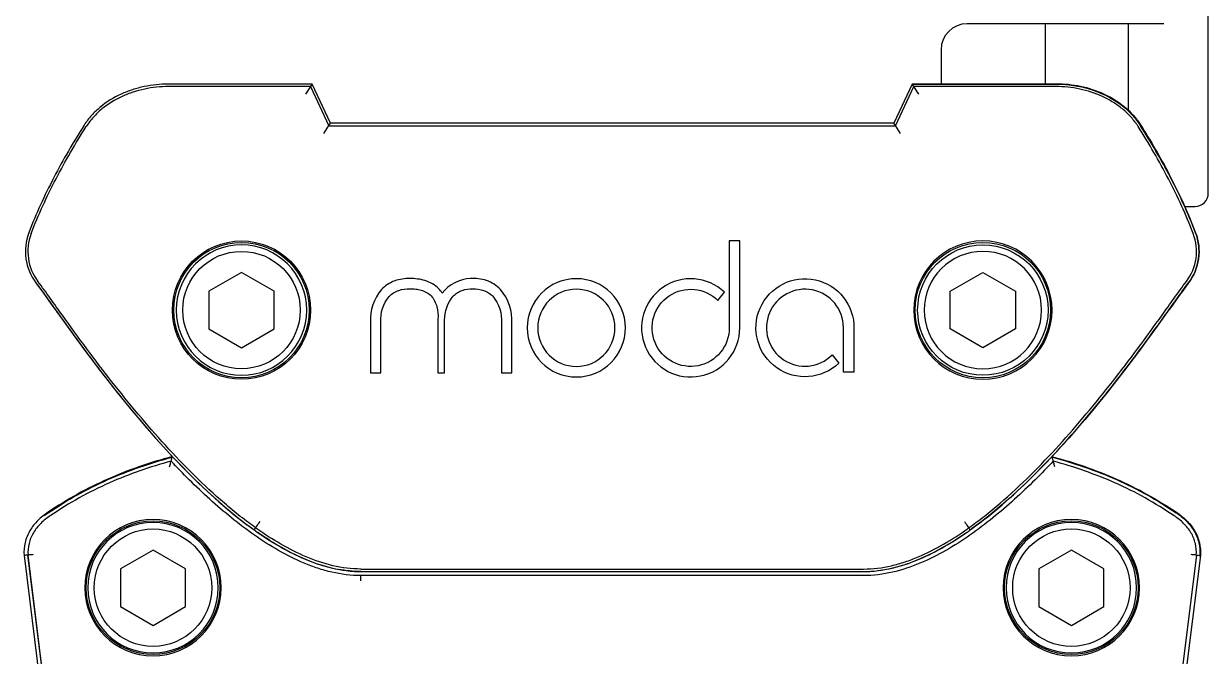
# Model space of a CAD drawing. Header units: inches. Extents: x -1.3 to 57.6, y -2 to 19.8.
# Drawn here: x 2.514 to 4.301, y 16.953 to 17.908 of the extents above; entities that cross this region are included whole.
import ezdxf

# ---------------------------------------------------------------- set-up
doc = ezdxf.new("R2010")
doc.units = ezdxf.units.IN
doc.header["$MEASUREMENT"] = 0
doc.layers.add('Graze 2.0', color=253, linetype='Continuous')
doc.layers.add('Shield', color=7, linetype='Continuous')

msp = doc.modelspace()

# ---------------------------------------------------------------- linework, layer by layer
at = {"layer": 'Graze 2.0'}
for p, q in [((2.949153, 17.816477), (2.732175, 17.816477)), ((2.946745, 17.812697), (2.732175, 17.812697)), ((2.946874, 17.8129), (2.939351, 17.80109)), ((2.946745, 17.812697), (2.974283, 17.753642)), ((2.949153, 17.816477), (2.946874, 17.8129)), ((2.976691, 17.757422), (2.949153, 17.816477)), ((3.854665, 17.816477), (3.827127, 17.757422)), ((3.829535, 17.753642), (3.857072, 17.812697)), ((4.071643, 17.816477), (3.854665, 17.816477)), ((3.856943, 17.8129), (3.854665, 17.816477)), ((3.864467, 17.80109), (3.856943, 17.8129)), ((4.071643, 17.812697), (3.857072, 17.812697)), ((2.966888, 17.742035), (2.974412, 17.753845)), ((2.974283, 17.753642), (3.829535, 17.753642)), ((2.974412, 17.753845), (2.976691, 17.757422)), ((3.827127, 17.757422), (2.976691, 17.757422)), ((3.829406, 17.753845), (3.827127, 17.757422)), ((3.836929, 17.742035), (3.829406, 17.753845)), ((3.578584, 17.580134), (3.578584, 17.448724)), ((3.594485, 17.580134), (3.578584, 17.580134)), ((3.594485, 17.448724), (3.594485, 17.580134)), ((2.842523, 17.532326), (2.79331, 17.503913)), ((2.891736, 17.503913), (2.842523, 17.532326)), ((3.912082, 17.503913), (3.961294, 17.532326)), ((3.961294, 17.532326), (4.010507, 17.503913)), ((2.79331, 17.503913), (2.79331, 17.447087)), ((2.891736, 17.447087), (2.891736, 17.503913)), ((3.561418, 17.490005), (3.571499, 17.502381)), ((3.912082, 17.447087), (3.912082, 17.503913)), ((4.010507, 17.503913), (4.010507, 17.447087)), ((2.79331, 17.447087), (2.842523, 17.418674)), ((2.842523, 17.418674), (2.891736, 17.447087)), ((3.037204, 17.457055), (3.037204, 17.381011)), ((3.05276, 17.381011), (3.05276, 17.457435)), ((3.138791, 17.461932), (3.138791, 17.381011)), ((3.149041, 17.381011), (3.149041, 17.46036)), ((3.235026, 17.455737), (3.235026, 17.381011)), ((3.250577, 17.381011), (3.250577, 17.455188)), ((3.750857, 17.381959), (3.750857, 17.448913)), ((3.766725, 17.447595), (3.766725, 17.381959)), ((3.961294, 17.418674), (3.912082, 17.447087)), ((4.010507, 17.447087), (3.961294, 17.418674)), ((3.733771, 17.407778), (3.743837, 17.395414)), ((3.037204, 17.381011), (3.05276, 17.381011)), ((3.138791, 17.381011), (3.149041, 17.381011)), ((3.235026, 17.381011), (3.250577, 17.381011)), ((3.766725, 17.381959), (3.750857, 17.381959)), ((2.708995, 17.11346), (2.659783, 17.085047)), ((2.758208, 17.085047), (2.708995, 17.11346)), ((4.094822, 17.11346), (4.045609, 17.085047)), ((4.144035, 17.085047), (4.094822, 17.11346)), ((2.514329, 17.105219), (2.667033, 15.876481)), ((2.67296, 15.877319), (2.520288, 17.1058)), ((2.673159, 15.877347), (2.520488, 17.105819)), ((4.283529, 17.1058), (4.130857, 15.877319)), ((4.289488, 17.105219), (4.136784, 15.876481)), ((2.659783, 17.085047), (2.659783, 17.028221)), ((2.758208, 17.028221), (2.758208, 17.085047)), ((3.022587, 17.084798), (3.78123, 17.084798)), ((3.022587, 17.081018), (3.78123, 17.081018)), ((3.022587, 17.081018), (3.78123, 17.081018)), ((3.022587, 17.067162), (3.022587, 17.075033)), ((3.78123, 17.074833), (3.022587, 17.074833)), ((4.045609, 17.085047), (4.045609, 17.028221)), ((4.144035, 17.028221), (4.144035, 17.085047)), ((2.659783, 17.028221), (2.708995, 16.999808)), ((2.708995, 16.999808), (2.758208, 17.028221)), ((4.045609, 17.028221), (4.094822, 16.999808)), ((4.094822, 16.999808), (4.144035, 17.028221))]:
    msp.add_line(p, q, dxfattribs=at)
for centre, radius in [((2.842523, 17.4755), 0.104331), ((2.842523, 17.4755), 0.1022), ((3.961294, 17.4755), 0.1022), ((3.961294, 17.4755), 0.098425), ((2.842523, 17.4755), 0.088583), ((2.708995, 17.056634), 0.100737), ((2.708995, 17.056634), 0.088583), ((4.094822, 17.056634), 0.100737), ((4.094822, 17.056634), 0.088583)]:
    msp.add_circle(centre, radius, dxfattribs=at)
at = {"layer": 'Graze 2.0', "extrusion": (0, 0, -1)}
for centre, radius in [((-2.842523, 17.4755), 0.098425), ((-3.961294, 17.4755), 0.104331), ((-3.961294, 17.4755), 0.088583), ((-3.347839, 17.448723), 0.074121), ((-3.347839, 17.448723), 0.05822), ((-2.708995, 17.056634), 0.102867), ((-2.708995, 17.056634), 0.098425), ((-4.094822, 17.056634), 0.102867), ((-4.094822, 17.056634), 0.098425)]:
    msp.add_circle(centre, radius, dxfattribs=at)
at = {"layer": 'Graze 2.0'}
for centre, radius, start, end in [((2.595103, 17.564093), 0.07874, 159.079656, 217.187796), ((2.595103, 17.564093), 0.07874, 159.079656, 217.187796), ((2.595103, 17.564093), 0.074961, 159.079656, 217.187796), ((4.208714, 17.564093), 0.074961, 322.812204, 20.920344), ((4.208714, 17.564093), 0.07874, 322.812204, 20.920344), ((3.520365, 17.448724), 0.07412, 46.378915, 0.000036), ((3.107184, 17.461226), 0.070103, 139.548205, 183.411243), ((3.107787, 17.477131), 0.044617, 32.311824, 43.890986), ((3.177214, 17.459202), 0.073472, 356.867796, 40.400317), ((3.692795, 17.448913), 0.058062, 0, 314.889184)]:
    msp.add_arc(centre, radius, start, end, dxfattribs=at)
at = {"layer": 'Graze 2.0', "extrusion": (0, 0, -1)}
for centre, radius, start, end in [((-4.208714, 17.564093), 0.07874, 159.079656, 217.187796), ((-3.692795, 17.448913), 0.073942, 226.346442, 181.021275), ((-3.520365, 17.448724), 0.058219, 180, 134.840768), ((-3.108023, 17.461025), 0.05538, 356.283525, 39.474674), ((-3.204182, 17.461156), 0.055147, 359.172828, 39.685672), ((-3.176351, 17.459009), 0.058767, 140.566498, 183.191887)]:
    msp.add_arc(centre, radius, start, end, dxfattribs=at)
at = {"layer": 'Graze 2.0'}
for points, knots in [([(2.732175, 17.816477), (2.71978, 17.816477), (2.707553, 17.815215), (2.689671, 17.811461), (2.68378, 17.809897), (2.672143, 17.806106), (2.666374, 17.803867), (2.649515, 17.796133), (2.639011, 17.789714), (2.624747, 17.77796), (2.620247, 17.773677), (2.612059, 17.764554), (2.608334, 17.759688), (2.605025, 17.75448)], [0, 0, 0, 0, 0.25, 0.25, 0.375, 0.375, 0.5, 0.5, 0.75, 0.75, 0.875, 0.875, 1, 1, 1, 1]), ([(2.732175, 17.812697), (2.720039, 17.812697), (2.708069, 17.811461), (2.690578, 17.807789), (2.684818, 17.80626), (2.673446, 17.802555), (2.667813, 17.800369), (2.651365, 17.792823), (2.641138, 17.786569), (2.627289, 17.775157), (2.622928, 17.771005), (2.615004, 17.762176), (2.611407, 17.757475), (2.608215, 17.752453)], [0, 0, 0, 0, 0.25, 0.25, 0.375, 0.375, 0.5, 0.5, 0.75, 0.75, 0.875, 0.875, 1, 1, 1, 1]), ([(4.198792, 17.75448), (4.195486, 17.759683), (4.191766, 17.764543), (4.183591, 17.773655), (4.179101, 17.777932), (4.169606, 17.785762), (4.164616, 17.789313), (4.154203, 17.795763), (4.148756, 17.798673), (4.131961, 17.806392), (4.120263, 17.810176), (4.096129, 17.815244), (4.083941, 17.816477), (4.071643, 17.816477)], [0, 0, 0, 0, 0.125, 0.125, 0.25, 0.25, 0.375, 0.375, 0.5, 0.5, 0.75, 0.75, 1, 1, 1, 1]), ([(4.195603, 17.752453), (4.192414, 17.75747), (4.188821, 17.762166), (4.18091, 17.770983), (4.176558, 17.77513), (4.16734, 17.782731), (4.162488, 17.786185), (4.152351, 17.792465), (4.147041, 17.795301), (4.130656, 17.802832), (4.119223, 17.806532), (4.095615, 17.81149), (4.083685, 17.812697), (4.071643, 17.812697)], [0, 0, 0, 0, 0.125, 0.125, 0.25, 0.25, 0.375, 0.375, 0.5, 0.5, 0.75, 0.75, 1, 1, 1, 1]), ([(2.605025, 17.75448), (2.588681, 17.728764), (2.573356, 17.702416), (2.545231, 17.64836), (2.532433, 17.62067), (2.521553, 17.592208)], [0, 0, 0, 0, 0.5, 0.5, 1, 1, 1, 1]), ([(2.525084, 17.590859), (2.535901, 17.619157), (2.54864, 17.646723), (2.576654, 17.700564), (2.591925, 17.726823), (2.608215, 17.752453)], [0, 0, 0, 0, 0.5, 0.5, 1, 1, 1, 1]), ([(4.278733, 17.590859), (4.267916, 17.619156), (4.255178, 17.64672), (4.227167, 17.700558), (4.211888, 17.726829), (4.195603, 17.752453)], [0, 0, 0, 0, 0.5, 0.5, 1, 1, 1, 1]), ([(4.282264, 17.592208), (4.271384, 17.620669), (4.258587, 17.648357), (4.230464, 17.70241), (4.215133, 17.72877), (4.198792, 17.75448)], [0, 0, 0, 0, 0.5, 0.5, 1, 1, 1, 1]), ([(2.863753, 17.146957), (2.86016, 17.149544), (2.856603, 17.15212), (2.848928, 17.157858), (2.844819, 17.161014), (2.8326, 17.170631), (2.824601, 17.177239), (2.800977, 17.197565), (2.785697, 17.211805), (2.741226, 17.255765), (2.713339, 17.286719), (2.659719, 17.350624), (2.634022, 17.383602), (2.596627, 17.433892), (2.584354, 17.450805), (2.56608, 17.476298), (2.560012, 17.484816), (2.547831, 17.501844), (2.541763, 17.510377), (2.535385, 17.518784)], [0, 0, 0, 0, 0.02667398, 0.02667398, 0.0580716, 0.0580716, 0.12086682, 0.12086682, 0.24645728, 0.24645728, 0.49763818, 0.49763818, 0.74881909, 0.74881909, 0.87440955, 0.87440955, 0.93720477, 0.93720477, 1, 1, 1, 1]), ([(3.139941, 17.508063), (3.134736, 17.513136), (3.126897, 17.517723), (3.111854, 17.522262), (3.104329, 17.52311), (3.089067, 17.523206), (3.08119, 17.522206), (3.066241, 17.516933), (3.059057, 17.512004), (3.053838, 17.50671)], [0, 0, 0, 0, 0.25, 0.25, 0.5, 0.5, 0.75, 0.75, 1, 1, 1, 1]), ([(3.233166, 17.506821), (3.227907, 17.512302), (3.220065, 17.517437), (3.204323, 17.522623), (3.196162, 17.523433), (3.172055, 17.522274), (3.154994, 17.514564), (3.145496, 17.50098)], [0, 0, 0, 0, 0.25, 0.25, 0.5, 0.5, 1, 1, 1, 1]), ([(3.940064, 17.146957), (3.943663, 17.149548), (3.947225, 17.152129), (3.954914, 17.157877), (3.959032, 17.16104), (3.971277, 17.170679), (3.979296, 17.177306), (4.002989, 17.197698), (4.018262, 17.211941), (4.062666, 17.255848), (4.090533, 17.286781), (4.144136, 17.350671), (4.169835, 17.383654), (4.207217, 17.433929), (4.219485, 17.450835), (4.237751, 17.476317), (4.243816, 17.484831), (4.255992, 17.501853), (4.262058, 17.510383), (4.268432, 17.518784)], [0, 0, 0, 0, 0.02668085, 0.02668085, 0.05807824, 0.05807824, 0.12087302, 0.12087302, 0.24646259, 0.24646259, 0.49764173, 0.49764173, 0.74882086, 0.74882086, 0.87441043, 0.87441043, 0.93720522, 0.93720522, 1, 1, 1, 1]), ([(2.532374, 17.5165), (2.538697, 17.508166), (2.544761, 17.499639), (2.556934, 17.482622), (2.563004, 17.474101), (2.581289, 17.448593), (2.593577, 17.431659), (2.631022, 17.381301), (2.656764, 17.348265), (2.710503, 17.284219), (2.738462, 17.253182), (2.783093, 17.209064), (2.798436, 17.194766), (2.822174, 17.174341), (2.830216, 17.167698), (2.842505, 17.158026), (2.846639, 17.15485), (2.854376, 17.149066), (2.857979, 17.146457), (2.861589, 17.143858)], [0, 0, 0, 0, 0.06278875, 0.06278875, 0.12557751, 0.12557751, 0.25115501, 0.25115501, 0.50231002, 0.50231002, 0.75346503, 0.75346503, 0.87904254, 0.87904254, 0.94183129, 0.94183129, 0.97322567, 0.97322567, 1, 1, 1, 1]), ([(3.065275, 17.496232), (3.067346, 17.498265), (3.069572, 17.50008), (3.074418, 17.503154), (3.077079, 17.504407), (3.085264, 17.50712), (3.091105, 17.50775), (3.099682, 17.507671), (3.102534, 17.507483), (3.108225, 17.506832), (3.111097, 17.50634), (3.119384, 17.503977), (3.124419, 17.500961), (3.128754, 17.497099)], [0, 0, 0, 0, 0.125, 0.125, 0.25, 0.25, 0.5, 0.5, 0.625, 0.625, 0.75, 0.75, 1, 1, 1, 1]), ([(3.161743, 17.496372), (3.163722, 17.498307), (3.165837, 17.500051), (3.170424, 17.503039), (3.172936, 17.504284), (3.180697, 17.507005), (3.186259, 17.507681), (3.197173, 17.507716), (3.202712, 17.50695), (3.213072, 17.503333), (3.217832, 17.500292), (3.22174, 17.496337)], [0, 0, 0, 0, 0.125, 0.125, 0.25, 0.25, 0.5, 0.5, 0.75, 0.75, 1, 1, 1, 1]), ([(3.942241, 17.143867), (3.945853, 17.146467), (3.949457, 17.149078), (3.957204, 17.15487), (3.961346, 17.158052), (3.973662, 17.167747), (3.981723, 17.174408), (4.005531, 17.194899), (4.020867, 17.209201), (4.06543, 17.253266), (4.093369, 17.284282), (4.14709, 17.348312), (4.172834, 17.381353), (4.210267, 17.431696), (4.222549, 17.448622), (4.240827, 17.47412), (4.246894, 17.482638), (4.259063, 17.499648), (4.265125, 17.508171), (4.271443, 17.5165)], [0, 0, 0, 0, 0.02674934, 0.02674934, 0.05814452, 0.05814452, 0.12093488, 0.12093488, 0.24651562, 0.24651562, 0.49767708, 0.49767708, 0.74883854, 0.74883854, 0.87441927, 0.87441927, 0.93720963, 0.93720963, 1, 1, 1, 1]), ([(3.128754, 17.497099), (3.132745, 17.492214), (3.135709, 17.486546), (3.139063, 17.474554), (3.13953, 17.46819), (3.138791, 17.461932)], [0, 0, 0, 0, 0.5, 0.5, 1, 1, 1, 1]), ([(2.738239, 17.254547), (2.704999, 17.245487), (2.672305, 17.234409), (2.625026, 17.213495), (2.609608, 17.205835), (2.579499, 17.18906), (2.564892, 17.179944), (2.550558, 17.170385)], [0, 0, 0, 0, 0.5, 0.5, 0.75, 0.75, 1, 1, 1, 1]), ([(2.550995, 17.16973), (2.56529, 17.179263), (2.579856, 17.188354), (2.60988, 17.205088), (2.625254, 17.212731), (2.672396, 17.233598), (2.70485, 17.24463), (2.737993, 17.253664)], [0, 0, 0, 0, 0.25, 0.25, 0.5, 0.5, 1, 1, 1, 1]), ([(2.73636, 17.247824), (2.736575, 17.248596), (2.736789, 17.249368), (2.73721, 17.250874), (2.737415, 17.251609), (2.737826, 17.253078), (2.738032, 17.253813), (2.738239, 17.254547)], [0, 0, 0, 0, 0.34423901, 0.34423901, 0.67211951, 0.67211951, 1, 1, 1, 1]), ([(4.067457, 17.247824), (4.067234, 17.248628), (4.06701, 17.249432), (4.066585, 17.250955), (4.066384, 17.251673), (4.065982, 17.25311), (4.06578, 17.253829), (4.065578, 17.254547)], [0, 0, 0, 0, 0.35857204, 0.35857204, 0.67928602, 0.67928602, 1, 1, 1, 1]), ([(4.065578, 17.254547), (4.09885, 17.245478), (4.131579, 17.234386), (4.1789, 17.213444), (4.194305, 17.205783), (4.224322, 17.189055), (4.238918, 17.179949), (4.253259, 17.170385)], [0, 0, 0, 0, 0.5, 0.5, 0.75, 0.75, 1, 1, 1, 1]), ([(4.065824, 17.253664), (4.098966, 17.244631), (4.131424, 17.233596), (4.178565, 17.21273), (4.193939, 17.205087), (4.223961, 17.188354), (4.238528, 17.179262), (4.252822, 17.16973)], [0, 0, 0, 0, 0.5, 0.5, 0.75, 0.75, 1, 1, 1, 1]), ([(2.736297, 17.247598), (2.704529, 17.238788), (2.673348, 17.228106), (2.627695, 17.207912), (2.612449, 17.200337), (2.582679, 17.183751), (2.568227, 17.174733), (2.55399, 17.165239)], [0, 0, 0, 0, 0.49081826, 0.49081826, 0.74540913, 0.74540913, 1, 1, 1, 1]), ([(2.73392, 17.238965), (2.734498, 17.241079), (2.73509, 17.243233), (2.736016, 17.246588), (2.736342, 17.247758), (2.73636, 17.247824)], [0, 0, 0, 0, 0.5, 0.5, 1, 1, 1, 1]), ([(3.022587, 17.074833), (3.007622, 17.074833), (2.993065, 17.076737), (2.971748, 17.081653), (2.964721, 17.083637), (2.950814, 17.088209), (2.943921, 17.090806), (2.923754, 17.099231), (2.910857, 17.105725), (2.885872, 17.119994), (2.873782, 17.127764), (2.850198, 17.144249), (2.83868, 17.152981), (2.81633, 17.171056), (2.80547, 17.180412), (2.784234, 17.199621), (2.773857, 17.209473), (2.754391, 17.228727), (2.74528, 17.238122), (2.736298, 17.247598)], [0, 0, 0, 0, 0.12637049, 0.12637049, 0.18955574, 0.18955574, 0.25274099, 0.25274099, 0.37911148, 0.37911148, 0.50548197, 0.50548197, 0.63185247, 0.63185247, 0.75822296, 0.75822296, 0.88459345, 0.88459345, 1, 1, 1, 1]), ([(4.06752, 17.247598), (4.058535, 17.23812), (4.049422, 17.228723), (4.029956, 17.209469), (4.01958, 17.19962), (3.998357, 17.180414), (3.987502, 17.171059), (3.965165, 17.153), (3.953658, 17.144276), (3.91817, 17.119473), (3.893349, 17.104759), (3.852878, 17.087884), (3.839028, 17.083248), (3.810714, 17.076739), (3.796202, 17.074833), (3.78123, 17.074833)], [0, 0, 0, 0, 0.11540889, 0.11540889, 0.24177905, 0.24177905, 0.36814921, 0.36814921, 0.49451937, 0.49451937, 0.74725968, 0.74725968, 0.87362984, 0.87362984, 1, 1, 1, 1]), ([(4.069897, 17.238965), (4.06932, 17.241079), (4.068727, 17.243233), (4.067801, 17.246588), (4.067475, 17.247758), (4.067457, 17.247824)], [0, 0, 0, 0, 0.5, 0.5, 1, 1, 1, 1]), ([(4.249827, 17.165239), (4.235583, 17.174737), (4.221142, 17.183746), (4.191463, 17.200286), (4.176228, 17.207862), (4.130537, 17.228083), (4.099319, 17.23878), (4.06752, 17.247598)], [0, 0, 0, 0, 0.25458654, 0.25458654, 0.50917308, 0.50917308, 1, 1, 1, 1]), ([(2.550558, 17.170385), (2.545098, 17.166744), (2.539994, 17.162707), (2.530751, 17.153561), (2.526575, 17.14838), (2.52159, 17.13999), (2.520127, 17.137082), (2.51765, 17.131017), (2.516641, 17.127859), (2.514382, 17.118351), (2.513852, 17.111842), (2.514329, 17.105219)], [0, 0, 0, 0, 0.25, 0.25, 0.5, 0.5, 0.625, 0.625, 0.75, 0.75, 1, 1, 1, 1]), ([(2.55399, 17.165239), (2.548807, 17.161783), (2.544018, 17.157987), (2.535429, 17.149488), (2.531597, 17.144723), (2.527056, 17.137079), (2.525731, 17.134444), (2.523499, 17.128979), (2.522587, 17.126126), (2.520556, 17.117578), (2.520075, 17.111775), (2.520488, 17.105819)], [0, 0, 0, 0, 0.25054522, 0.25054522, 0.50109044, 0.50109044, 0.62636305, 0.62636305, 0.75163566, 0.75163566, 1, 1, 1, 1]), ([(4.283329, 17.105819), (4.283741, 17.111749), (4.28327, 17.117519), (4.28124, 17.126095), (4.280323, 17.128963), (4.278099, 17.134415), (4.276774, 17.137058), (4.273738, 17.14217), (4.272014, 17.144655), (4.268262, 17.14938), (4.266241, 17.151613), (4.259798, 17.157988), (4.255022, 17.161775), (4.249827, 17.165239)], [0, 0, 0, 0, 0.24835718, 0.24835718, 0.37363106, 0.37363106, 0.49890494, 0.49890494, 0.62417882, 0.62417882, 0.7494527, 0.7494527, 1, 1, 1, 1]), ([(4.252822, 17.16973), (4.258229, 17.166125), (4.26328, 17.162132), (4.27242, 17.153099), (4.276563, 17.147974), (4.283163, 17.136883), (4.285671, 17.130791), (4.288656, 17.11822), (4.289172, 17.111817), (4.288704, 17.105296)], [0, 0, 0, 0, 0.25, 0.25, 0.5, 0.5, 0.75, 0.75, 1, 1, 1, 1]), ([(4.253259, 17.170385), (4.258725, 17.16674), (4.263829, 17.162702), (4.270752, 17.155851), (4.27294, 17.153436), (4.277025, 17.148293), (4.278909, 17.145577), (4.28224, 17.139967), (4.283703, 17.137055), (4.286174, 17.130996), (4.287187, 17.127824), (4.289445, 17.118287), (4.289963, 17.111812), (4.289488, 17.105219)], [0, 0, 0, 0, 0.25, 0.25, 0.375, 0.375, 0.5, 0.5, 0.625, 0.625, 0.75, 0.75, 1, 1, 1, 1]), ([(2.86156, 17.143879), (2.861848, 17.144283), (2.862135, 17.144687), (2.862645, 17.145402), (2.862867, 17.145713), (2.863271, 17.14628), (2.863453, 17.146536), (2.863636, 17.146792)], [0, 0, 0, 0, 0.41591971, 0.41591971, 0.73627407, 0.73627407, 1, 1, 1, 1]), ([(2.86159, 17.143858), (2.862217, 17.143415), (2.862844, 17.142972), (2.875283, 17.134193), (2.887403, 17.126333), (2.91246, 17.111886), (2.925329, 17.105336), (2.951967, 17.094097), (2.96565, 17.089447), (2.993751, 17.082894), (3.008217, 17.081018), (3.022587, 17.081018)], [0, 0, 0, 0, 0.01310113, 0.01310113, 0.25982585, 0.25982585, 0.50655056, 0.50655056, 0.75327528, 0.75327528, 1, 1, 1, 1]), ([(2.863636, 17.146792), (2.863667, 17.146836), (2.864423, 17.147897), (2.866949, 17.15144), (2.868721, 17.153926), (2.870491, 17.156408)], [0, 0, 0, 0, 0.5, 0.5, 1, 1, 1, 1]), ([(3.022587, 17.084798), (3.008542, 17.084798), (2.994366, 17.086632), (2.966752, 17.093071), (2.953269, 17.09765), (2.926966, 17.108748), (2.914233, 17.115227), (2.889406, 17.129541), (2.877381, 17.137338), (2.865018, 17.146064), (2.864386, 17.146511), (2.863753, 17.146957)], [0, 0, 0, 0, 0.24667467, 0.24667467, 0.49334934, 0.49334934, 0.740024, 0.740024, 0.98669867, 0.98669867, 1, 1, 1, 1]), ([(3.78123, 17.084798), (3.795423, 17.084798), (3.809407, 17.086623), (3.830155, 17.091459), (3.837025, 17.093425), (3.850528, 17.097917), (3.857186, 17.100449), (3.876918, 17.10878), (3.889687, 17.115284), (3.914422, 17.12955), (3.926432, 17.137336), (3.938799, 17.146064), (3.939431, 17.14651), (3.940064, 17.146957)], [0, 0, 0, 0, 0.24667618, 0.24667618, 0.37001427, 0.37001427, 0.49335236, 0.49335236, 0.74002854, 0.74002854, 0.98670472, 0.98670472, 1, 1, 1, 1]), ([(3.78123, 17.081018), (3.795751, 17.081018), (3.810021, 17.082885), (3.831136, 17.087807), (3.838116, 17.089805), (3.851823, 17.094364), (3.858572, 17.096932), (3.878556, 17.105369), (3.891461, 17.111943), (3.916426, 17.126342), (3.92853, 17.13419), (3.940977, 17.142976), (3.941609, 17.143421), (3.94224, 17.143867)], [0, 0, 0, 0, 0.24670337, 0.24670337, 0.37005505, 0.37005505, 0.49340674, 0.49340674, 0.7401101, 0.7401101, 0.98681347, 0.98681347, 1, 1, 1, 1]), ([(3.933326, 17.156408), (3.935096, 17.153926), (3.936868, 17.151439), (3.939394, 17.147897), (3.94015, 17.146836), (3.940181, 17.146792)], [0, 0, 0, 0, 0.5, 0.5, 1, 1, 1, 1]), ([(3.942257, 17.143879), (3.941979, 17.144269), (3.941701, 17.14466), (3.941196, 17.145368), (3.940969, 17.145686), (3.940556, 17.146266), (3.940368, 17.146529), (3.940181, 17.146792)], [0, 0, 0, 0, 0.40207111, 0.40207111, 0.72934977, 0.72934977, 1, 1, 1, 1]), ([(2.520288, 17.1058), (2.519384, 17.105712), (2.51848, 17.105624), (2.516494, 17.105431), (2.515412, 17.105325), (2.514329, 17.105219)], [0, 0, 0, 0, 0.45508907, 0.45508907, 1, 1, 1, 1]), ([(2.528127, 17.106551), (2.526118, 17.10636), (2.524097, 17.106167), (2.521213, 17.105889), (2.520341, 17.105805), (2.520288, 17.1058)], [0, 0, 0, 0, 0.5, 0.5, 1, 1, 1, 1]), ([(4.283529, 17.1058), (4.283476, 17.105805), (4.282604, 17.105889), (4.279721, 17.106167), (4.277699, 17.10636), (4.275691, 17.106551)], [0, 0, 0, 0, 0.5, 0.5, 1, 1, 1, 1]), ([(4.283529, 17.1058), (4.284433, 17.105712), (4.285337, 17.105624), (4.287323, 17.105431), (4.288406, 17.105325), (4.289488, 17.105219)], [0, 0, 0, 0, 0.45508746, 0.45508746, 1, 1, 1, 1])]:
    msp.add_open_spline(points, degree=3, knots=knots, dxfattribs=at)
for points in [[(2.949153, 17.816477), (2.82775, 17.816477), (2.732174, 17.816477), (2.732175, 17.816477)], [(3.854664, 17.816477), (3.976067, 17.816477), (4.071643, 17.816477), (4.071642, 17.816477)], [(4.071643, 17.816477), (4.125473, 17.816477), (4.174624, 17.792507), (4.198792, 17.75448)], [(4.198792, 17.75448), (4.225119, 17.713058), (4.258324, 17.654833), (4.282264, 17.592208)], [(2.532374, 17.5165), (2.57269, 17.463362), (2.709713, 17.253052), (2.859528, 17.145339)], [(4.271443, 17.5165), (4.231128, 17.463362), (4.094104, 17.253052), (3.944289, 17.145339)], [(2.544833, 17.16532), (2.546832, 17.166858), (2.548891, 17.168327), (2.550995, 17.16973)], [(2.859273, 17.145518), (2.857717, 17.146637), (2.856167, 17.147764), (2.854621, 17.1489)], [(3.950207, 17.149643), (3.948264, 17.148209), (3.946312, 17.146788), (3.944352, 17.145379)], [(2.884692, 17.128311), (2.878724, 17.132087), (2.872836, 17.136005), (2.867018, 17.140043)], [(2.867402, 17.139781), (2.918927, 17.104099), (2.971784, 17.081018), (3.022587, 17.081018)], [(3.78123, 17.081018), (3.832033, 17.081018), (3.88489, 17.104099), (3.936415, 17.139781)], [(3.022587, 17.081018), (3.011089, 17.081018), (2.999816, 17.082183), (2.98872, 17.084267)]]:
    msp.add_open_spline(points, degree=3, dxfattribs=at)
at = {"layer": 'Shield'}
for p, q in [((4.301456, 17.651734), (4.301456, 19.765907)), ((4.234423, 17.90764), (3.937643, 17.90764)), ((4.055284, 17.90764), (4.055284, 17.817089)), ((4.181268, 17.776649), (4.181268, 17.90764)), ((3.898273, 17.86827), (3.898273, 17.817089)), ((3.898273, 17.817089), (4.071944, 17.817089)), ((4.266203, 17.632049), (4.281771, 17.632049))]:
    msp.add_line(p, q, dxfattribs=at)
for centre, radius, start, end in [((3.937643, 17.86827), 0.03937, 90, 180), ((4.281771, 17.651734), 0.019685, 270, 0)]:
    msp.add_arc(centre, radius, start, end, dxfattribs=at)
msp.add_open_spline([(4.071944, 17.817089), (4.084297, 17.817089), (4.096503, 17.815845), (4.120613, 17.810773), (4.132323, 17.80697), (4.165552, 17.791715), (4.185784, 17.776034), (4.199094, 17.755092)], degree=3, knots=[0, 0, 0, 0, 0.25, 0.25, 0.5, 0.5, 1, 1, 1, 1], dxfattribs=at)
for points in [[(4.199094, 17.755092), (4.214462, 17.730911), (4.228928, 17.706166), (4.242297, 17.680825)], [(4.266203, 17.632049), (4.258755, 17.648563), (4.250747, 17.664802), (4.242297, 17.680825)]]:
    msp.add_open_spline(points, degree=3, dxfattribs=at)

doc.saveas('drawing.dxf')
